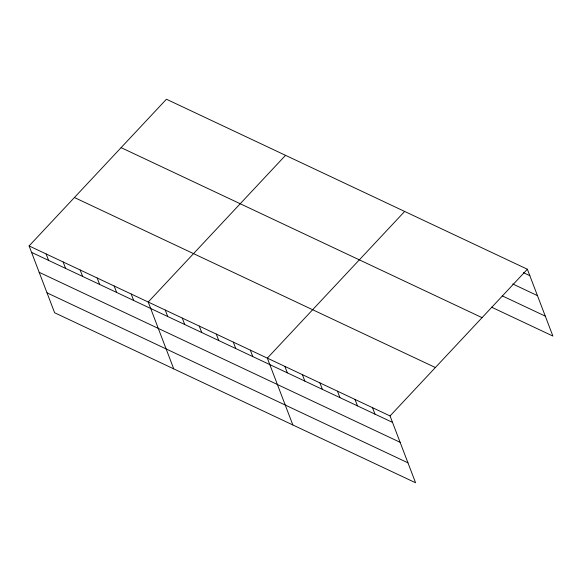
<?xml version="1.0" encoding="UTF-8"?>
<svg xmlns="http://www.w3.org/2000/svg" width="582" height="582" viewBox="0 0 582 582"><rect width="100%" height="100%" fill="white"/><g stroke="black" fill="none" stroke-linecap="round" stroke-linejoin="round"><path stroke-width="0.87" d="M29.1 245.931L390.056 415.941L415.577 482.769L54.621 312.76L29.1 245.931L166.423 99.231L527.379 269.24L552.9 336.069L491.535 307.165M285.536 155.336L148.214 302.036L173.734 368.864M404.657 211.441L267.334 358.141L292.848 424.962M390.056 415.941L527.379 269.24M523.465 272.682L529.846 275.686M512.749 283.972L537.448 295.612M502.259 295.874L545.29 316.142M121.107 147.646L482.063 317.656M74.416 197.524L435.372 367.533M31.559 252.377L392.515 422.387M39.169 272.303L400.125 442.313M47.011 292.833L407.967 462.843M372.524 407.684L374.983 414.129M354.991 399.427L357.457 405.872M337.458 391.169L339.924 397.615M319.925 382.912L322.392 389.358M302.4 374.655L304.859 381.101M284.867 366.398L287.326 372.844M250.318 350.124L252.777 356.57M233.302 342.107L235.761 348.553M216.286 334.097L218.745 340.535M199.262 326.08L201.728 332.526M182.246 318.063L184.712 324.509M165.23 310.053L167.696 316.492M131.197 294.019L133.664 300.465M114.181 286.009L116.64 292.448M97.165 277.992L99.624 284.438M80.149 269.975L82.608 276.421M63.132 261.965L65.591 268.404M46.116 253.948L48.575 260.394"/></g></svg>
